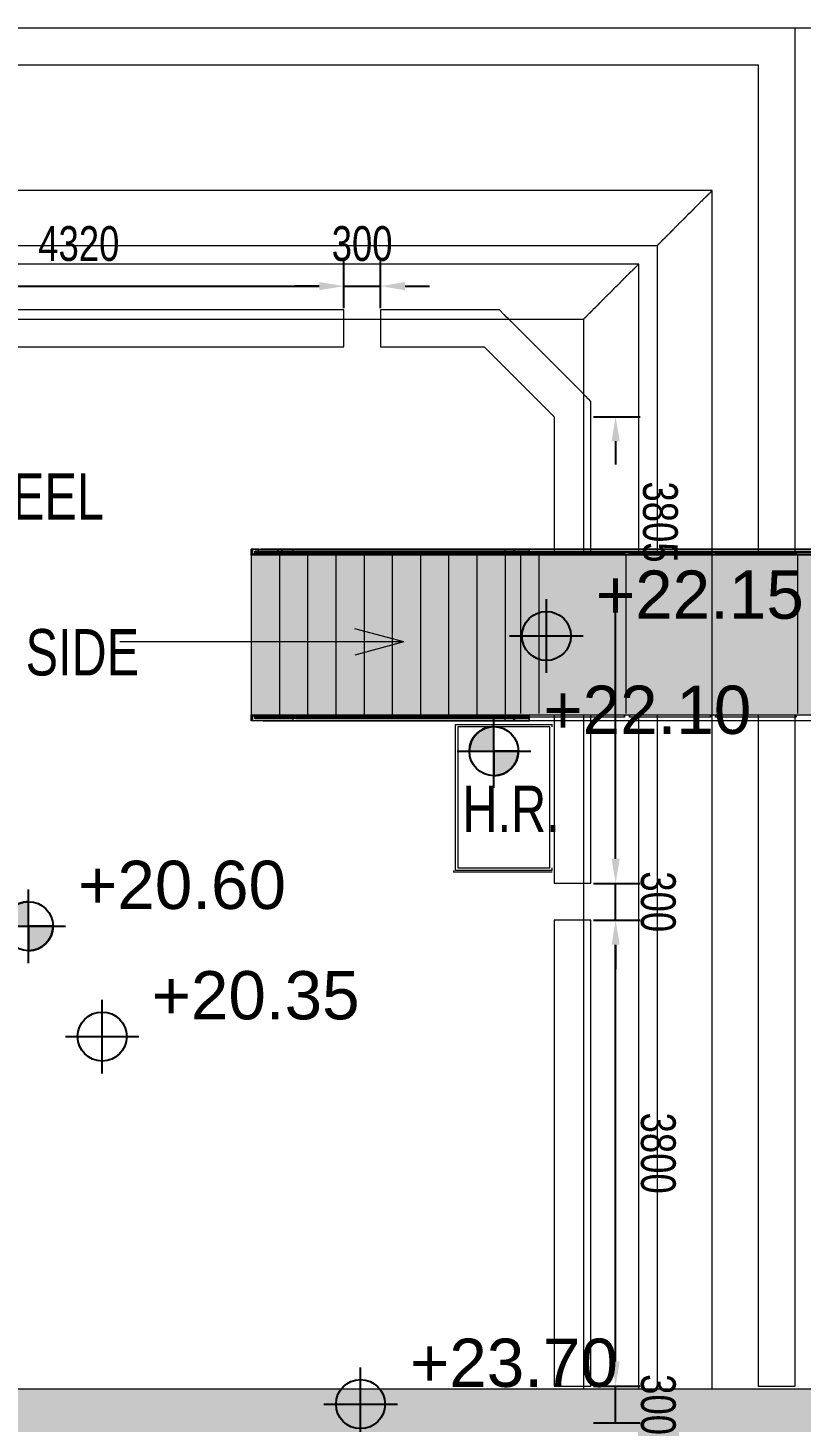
# Model space of a CAD drawing. Header units: millimetres. Extents: x 4021 to 183614, y -11746 to 71065.
# Drawn here: x 56684 to 62988, y 34139 to 45507 of the extents above; entities that cross this region are included whole.
import ezdxf

# ---------------------------------------------------------------- set-up
doc = ezdxf.new("R2010")
doc.units = ezdxf.units.MM
doc.linetypes.add('Hidden', pattern=[7.14375, 4.7625, -2.38125])
for name, color, linetype, lineweight in [('A-ANNO-DIMS', 211, 'Continuous', 5), ('A-ANNO-NOTE', 131, 'Continuous', 25), ('A-DETL-GENF', 92, 'Continuous', 20), ('A-DETL-THIN', 151, 'Continuous', 9), ('A-FLOR', 192, 'Continuous', 9), ('A-FLOR-HRAL', 11, 'Continuous', 9), ('A-GENM', 13, 'Continuous', 20), ('A-GLAZ-CWMG', 51, 'Continuous', 20), ('A-WALL', 113, 'Continuous', 20), ('G-ANNO-TEXT', 231, 'Continuous', 5)]:
    doc.layers.add(name, color=color, linetype=linetype, lineweight=lineweight)
doc.styles.add('Arial', font='arial.ttf', dxfattribs={"height": 393.413174})
doc.styles.add('Swis721 BT_3', font='swiss.ttf', dxfattribs={"width": 0.75, "height": 283.821263})
doc.styles.add('Swis721 BT_5', font='swiss.ttf', dxfattribs={"width": 0.75, "height": 378.428351})
doc.dimstyles.new('DLN_1_5mm', dxfattribs={"dimscale": 304.8, "dimtxt": 300, "dimasz": 0.656168, "dimexe": 0.656168, "dimexo": 0.0625, "dimgap": 0.656168, "dimtad": 1, "dimdec": 0, "dimzin": 0, "dimdsep": 46, "dimtxsty": 'Swis721 BT_3', "dimsah": 1, "dimcen": 0.09, "dimadec": 0, "dimazin": 0, "dimtfac": 1, "dimtdec": 4, "dimtix": 1, "dimtmove": 0, "dimatfit": 3, "dimfxl": 0.656168, "dimfxlon": 1, "dimtvp": 1, "dimtolj": 1, "dimtzin": 0, "dimarcsym": 2})
doc.dimstyles.new('DLN_1_5mm_6', dxfattribs={"dimscale": 304.8, "dimtxt": 300, "dimasz": 0.656168, "dimexe": 0.656168, "dimexo": 0.0625, "dimgap": 0.656168, "dimtad": 1, "dimdec": 0, "dimzin": 0, "dimdsep": 46, "dimtxsty": 'Swis721 BT_3', "dimsah": 1, "dimcen": 0.09, "dimadec": 0, "dimazin": 0, "dimtfac": 1, "dimtdec": 4, "dimtix": 1, "dimtmove": 2, "dimatfit": 3, "dimfxl": 0.656168, "dimfxlon": 1, "dimtvp": 1, "dimtolj": 1, "dimtzin": 0, "dimarcsym": 2})

# ---------------------------------------------------------------- blocks, each defined once
blk = doc.blocks.new('Rectangular Mullion - DLN_6 x 40mm _WD_-12578865-Copy of COLOUR_R_F')
at = {"layer": 'A-GLAZ-CWMG'}
for p, q in [((60729, 41227), (60729, 41207)), ((60729, 41207), (60729, 41227)), ((60729, 41227), (61549, 41227)), ((61549, 41227), (60729, 41227)), ((61549, 41227), (61549, 41207)), ((61549, 41207), (61549, 41227))]:
    blk.add_line(p, q, dxfattribs=at)
blk = doc.blocks.new('Generic Models 2 - Generic Models 2-8616376-Copy of COLOUR_R_F')
at = {"layer": 'A-GENM', "color": 8, "linetype": 'Hidden'}
for p, q in [((61664, 43582), (52689, 43582)), ((61664, 41257), (61664, 43582)), ((52689, 43132), (61214, 43132)), ((61214, 43132), (61214, 41257)), ((61214, 41257), (61214, 41240)), ((61214, 41240), (61214, 41230)), ((61214, 41230), (61214, 41227)), ((61214, 41227), (61214, 41217)), ((61214, 41217), (61214, 41207)), ((61664, 41240), (61664, 41257)), ((61664, 41230), (61664, 41240)), ((61664, 41227), (61664, 41230)), ((61664, 41217), (61664, 41227)), ((61664, 41207), (61664, 41217)), ((61214, 39907), (61214, 39887)), ((61664, 39887), (61664, 39907)), ((61214, 39887), (61214, 39857)), ((61214, 39857), (61214, 34407)), ((61664, 39857), (61664, 39887)), ((61664, 34407), (61664, 39857))]:
    blk.add_line(p, q, dxfattribs=at)
for points in [[(61664, 43582), (61664, 43582), (61661, 43580), (61651, 43569), (61638, 43556), (61629, 43547), (61620, 43538), (61613, 43531), (61606, 43524), (61598, 43517), (61590, 43509), (61582, 43500), (61573, 43492), (61564, 43483), (61555, 43473), (61545, 43464), (61536, 43454), (61525, 43444), (61515, 43433), (61505, 43423), (61494, 43412), (61483, 43401), (61472, 43391), (61461, 43380), (61450, 43368), (61439, 43357), (61428, 43346), (61417, 43335), (61406, 43324), (61395, 43314), (61385, 43303), (61374, 43292), (61363, 43282), (61353, 43271), (61343, 43261), (61333, 43251), (61324, 43242), (61314, 43232), (61305, 43223), (61296, 43215), (61288, 43206), (61280, 43198), (61273, 43191), (61265, 43183), (61258, 43177), (61250, 43168), (61241, 43159), (61228, 43146), (61217, 43135), (61214, 43133), (61214, 43132)], [(61214, 43132), (61214, 43133), (61217, 43135), (61228, 43146), (61241, 43159), (61250, 43168), (61258, 43177), (61265, 43183), (61273, 43191), (61280, 43198), (61288, 43206), (61296, 43215), (61305, 43223), (61314, 43232), (61324, 43242), (61333, 43251), (61343, 43261), (61353, 43271), (61363, 43282), (61374, 43292), (61385, 43303), (61395, 43314), (61406, 43324), (61417, 43335), (61428, 43346), (61439, 43357), (61450, 43368), (61461, 43380), (61472, 43391), (61483, 43401), (61494, 43412), (61505, 43423), (61515, 43433), (61525, 43444), (61536, 43454), (61545, 43464), (61555, 43473), (61564, 43483), (61573, 43492), (61582, 43500), (61590, 43509), (61598, 43517), (61606, 43524), (61613, 43531), (61620, 43538), (61629, 43547), (61638, 43556), (61651, 43569), (61661, 43580), (61664, 43582), (61664, 43582)]]:
    blk.add_open_spline(points, degree=3, knots=[0, 0, 0, 0, 0.0625, 0.125, 0.15625, 0.1875, 0.203125, 0.21875, 0.234375, 0.25, 0.265625, 0.28125, 0.296875, 0.3125, 0.328125, 0.34375, 0.359375, 0.375, 0.390625, 0.40625, 0.421875, 0.4375, 0.453125, 0.46875, 0.484375, 0.5, 0.515625, 0.53125, 0.546875, 0.5625, 0.578125, 0.59375, 0.609375, 0.625, 0.640625, 0.65625, 0.671875, 0.6875, 0.703125, 0.71875, 0.734375, 0.75, 0.765625, 0.78125, 0.796875, 0.8125, 0.84375, 0.875, 0.9375, 1, 1, 1, 1], dxfattribs=at)
blk = doc.blocks.new('Generic Models 3 - Generic Models 2-8616397-Copy of COLOUR_R_F')
at = {"layer": 'A-GENM', "color": 8, "linetype": 'Hidden'}
for p, q in [((62264, 44182), (52689, 44182)), ((62264, 41257), (62264, 44182)), ((52689, 43732), (61814, 43732)), ((61814, 43732), (61814, 41257)), ((61814, 41257), (61814, 41240)), ((61814, 41240), (61814, 41230)), ((61814, 41230), (61814, 41227)), ((61814, 41227), (61814, 41217)), ((61814, 41217), (61814, 41207)), ((62264, 41240), (62264, 41257)), ((62264, 41230), (62264, 41240)), ((62264, 41217), (62264, 41230)), ((62264, 41207), (62264, 41217)), ((61814, 39907), (61814, 39887)), ((62264, 39857), (62264, 39907)), ((61814, 39887), (61814, 39857)), ((61814, 39857), (61814, 34407)), ((62264, 34407), (62264, 39857))]:
    blk.add_line(p, q, dxfattribs=at)
for points in [[(62264, 44182), (62264, 44182), (62261, 44180), (62251, 44169), (62238, 44156), (62229, 44147), (62220, 44138), (62213, 44131), (62206, 44124), (62198, 44117), (62190, 44109), (62182, 44100), (62173, 44092), (62164, 44083), (62155, 44073), (62145, 44064), (62136, 44054), (62125, 44044), (62115, 44033), (62105, 44023), (62094, 44012), (62083, 44001), (62072, 43991), (62061, 43980), (62050, 43968), (62039, 43957), (62028, 43946), (62017, 43935), (62006, 43924), (61995, 43914), (61985, 43903), (61974, 43892), (61963, 43882), (61953, 43871), (61943, 43861), (61933, 43851), (61924, 43842), (61914, 43832), (61905, 43823), (61896, 43815), (61888, 43806), (61880, 43798), (61873, 43791), (61865, 43783), (61858, 43777), (61850, 43768), (61841, 43759), (61828, 43746), (61817, 43735), (61814, 43733), (61814, 43732)], [(61814, 43732), (61814, 43733), (61817, 43735), (61828, 43746), (61841, 43759), (61850, 43768), (61858, 43777), (61865, 43783), (61873, 43791), (61880, 43798), (61888, 43806), (61896, 43815), (61905, 43823), (61914, 43832), (61924, 43842), (61933, 43851), (61943, 43861), (61953, 43871), (61963, 43882), (61974, 43892), (61985, 43903), (61995, 43914), (62006, 43924), (62017, 43935), (62028, 43946), (62039, 43957), (62050, 43968), (62061, 43980), (62072, 43991), (62083, 44001), (62094, 44012), (62105, 44023), (62115, 44033), (62125, 44044), (62136, 44054), (62145, 44064), (62155, 44073), (62164, 44083), (62173, 44092), (62182, 44100), (62190, 44109), (62198, 44117), (62206, 44124), (62213, 44131), (62220, 44138), (62229, 44147), (62238, 44156), (62251, 44169), (62261, 44180), (62264, 44182), (62264, 44182)]]:
    blk.add_open_spline(points, degree=3, knots=[0, 0, 0, 0, 0.0625, 0.125, 0.15625, 0.1875, 0.203125, 0.21875, 0.234375, 0.25, 0.265625, 0.28125, 0.296875, 0.3125, 0.328125, 0.34375, 0.359375, 0.375, 0.390625, 0.40625, 0.421875, 0.4375, 0.453125, 0.46875, 0.484375, 0.5, 0.515625, 0.53125, 0.546875, 0.5625, 0.578125, 0.59375, 0.609375, 0.625, 0.640625, 0.65625, 0.671875, 0.6875, 0.703125, 0.71875, 0.734375, 0.75, 0.765625, 0.78125, 0.796875, 0.8125, 0.84375, 0.875, 0.9375, 1, 1, 1, 1], dxfattribs=at)
blk = doc.blocks.new('Rectangular Mullion - DLN_6 x 40mm _WD_-12579269-Copy of COLOUR_R_F')
at = {"layer": 'A-GLAZ-CWMG'}
for p, q in [((61589, 41227), (61589, 41207)), ((61589, 41207), (61589, 41227)), ((61589, 41227), (62249, 41227)), ((62249, 41227), (61589, 41227)), ((62249, 41227), (62249, 41207)), ((62249, 41207), (62249, 41227))]:
    blk.add_line(p, q, dxfattribs=at)
blk = doc.blocks.new('Rectangular Mullion - DLN_6 x 40mm _WD_-V6-Copy of COLOUR_R_F')
at = {"layer": 'A-GLAZ-CWMG'}
for p, q in [((60729, 39907), (60729, 39887)), ((60729, 39887), (60729, 39907)), ((61549, 39907), (61549, 39887)), ((61549, 39887), (61549, 39907)), ((61549, 39887), (60729, 39887)), ((61549, 39887), (60729, 39887))]:
    blk.add_line(p, q, dxfattribs=at)
blk = doc.blocks.new('Rectangular Mullion - DLN_6 x 40mm _WD_-V7-Copy of COLOUR_R_F')
at = {"layer": 'A-GLAZ-CWMG'}
for p, q in [((61589, 39907), (61589, 39887)), ((61589, 39887), (61589, 39907)), ((62249, 39907), (62249, 39887)), ((62249, 39887), (62249, 39907)), ((62249, 39887), (61589, 39887)), ((62249, 39887), (61589, 39887))]:
    blk.add_line(p, q, dxfattribs=at)
blk = doc.blocks.new('Floors 1 - Floors 1-12654127-Copy of COLOUR_R_F')
at = {"layer": 'A-FLOR'}
for p, q in [((60647, 41257), (60647, 41227)), ((60647, 41227), (60647, 41257)), ((63339, 41257), (60647, 41257)), ((60647, 41257), (63339, 41257)), ((60647, 41227), (60647, 41240)), ((60647, 41240), (60647, 41230)), ((60647, 41240), (63289, 41240)), ((60647, 41240), (63339, 41240)), ((60647, 41230), (60647, 41227)), ((60647, 41230), (60647, 41227)), ((60647, 41227), (60647, 41230)), ((63289, 41230), (60647, 41230)), ((60647, 41230), (63339, 41230)), ((60647, 41227), (60647, 41217)), ((60647, 41217), (60647, 41227)), ((60647, 41227), (60647, 41217)), ((60647, 41207), (60647, 41227)), ((60647, 41227), (60647, 41217)), ((60647, 41217), (60647, 41227)), ((60647, 41217), (60647, 41207)), ((60647, 41217), (60647, 41207)), ((60647, 41207), (60647, 41217)), ((60647, 41217), (60689, 41217)), ((60647, 41217), (60689, 41217)), ((60689, 41217), (60729, 41217)), ((60689, 41217), (60729, 41217)), ((60729, 41217), (61549, 41217)), ((60729, 41217), (61549, 41217)), ((61549, 41217), (61589, 41217)), ((61549, 41217), (61589, 41217)), ((61589, 41217), (62249, 41217)), ((61589, 41217), (62249, 41217)), ((62249, 41217), (62289, 41217)), ((62249, 41217), (62289, 41217)), ((62289, 41217), (62949, 41217)), ((62289, 41217), (62949, 41217)), ((62949, 41217), (62989, 41217)), ((62949, 41217), (62989, 41217)), ((62989, 41217), (63199, 41217)), ((62989, 41217), (63199, 41217)), ((63199, 41217), (63339, 41217)), ((63199, 41217), (63339, 41217)), ((63339, 41257), (63339, 41207)), ((63339, 41217), (63339, 41257)), ((63339, 41240), (63339, 41217)), ((63339, 41217), (63339, 41230)), ((63339, 41207), (63339, 41217))]:
    blk.add_line(p, q, dxfattribs=at)
blk = doc.blocks.new('Floors 10 - Floors 10-12655130-Copy of COLOUR_R_F')
at = {"layer": 'A-FLOR'}
for p, q in [((58514, 41254), (58514, 41217)), ((58514, 41217), (58514, 41254)), ((58514, 41217), (58614, 41217)), ((58534, 41217), (58514, 41217)), ((58534, 41217), (58534, 41240)), ((58534, 41240), (58534, 41217)), ((58534, 41240), (58754, 41240)), ((58659, 41240), (58534, 41240)), ((58614, 41217), (58534, 41217)), ((58544, 41230), (58649, 41230)), ((58544, 41230), (58544, 41217)), ((58544, 41217), (58544, 41230)), ((58754, 41230), (58544, 41230)), ((58544, 41217), (58544, 41207)), ((58544, 41207), (58544, 41217)), ((58584, 41257), (58754, 41257)), ((58754, 41257), (58603, 41257)), ((58616, 41217), (58754, 41217)), ((58754, 41217), (58616, 41217)), ((58649, 41227), (58649, 41230)), ((58649, 41230), (58649, 41227)), ((58649, 41230), (58754, 41230)), ((58649, 41217), (58649, 41227)), ((58649, 41227), (58649, 41217)), ((58649, 41207), (58649, 41217)), ((58649, 41217), (58649, 41207)), ((58659, 41240), (58659, 41230)), ((58659, 41230), (58659, 41240)), ((58754, 41240), (58659, 41240)), ((58659, 41230), (58659, 41227)), ((58659, 41227), (58659, 41230)), ((58659, 41227), (58659, 41217)), ((58659, 41217), (58659, 41227)), ((58659, 41217), (58659, 41207)), ((58659, 41207), (58659, 41217)), ((58754, 41257), (60574, 41257)), ((60574, 41257), (58754, 41257)), ((58754, 41240), (60574, 41240)), ((58844, 41240), (58754, 41240)), ((58754, 41230), (58844, 41230)), ((60574, 41230), (58754, 41230)), ((58754, 41217), (60574, 41217)), ((60574, 41217), (58754, 41217)), ((58868, 41240), (58844, 41240)), ((58850, 41230), (60574, 41230)), ((60574, 41240), (58868, 41240)), ((60574, 41257), (60647, 41257)), ((60647, 41257), (60574, 41257)), ((60574, 41240), (60647, 41240)), ((60647, 41240), (60574, 41240)), ((60574, 41230), (60647, 41230)), ((60647, 41230), (60574, 41230)), ((60574, 41217), (60647, 41217)), ((60647, 41217), (60574, 41217)), ((60647, 41257), (60772, 41257)), ((60647, 41240), (60647, 41257)), ((60650, 41257), (60647, 41257)), ((60647, 41240), (60656, 41240)), ((60647, 41230), (60647, 41240)), ((60693, 41240), (60647, 41240)), ((60647, 41230), (60690, 41230)), ((60647, 41227), (60647, 41230)), ((60659, 41230), (60647, 41230)), ((60647, 41217), (60647, 41227)), ((60647, 41217), (60650, 41217)), ((60647, 41207), (60647, 41217)), ((60656, 41217), (60647, 41217)), ((60650, 41257), (60650, 41240)), ((60772, 41257), (60650, 41257)), ((60650, 41240), (60650, 41230)), ((60650, 41230), (60650, 41227)), ((60650, 41227), (60650, 41217)), ((60650, 41217), (60689, 41217)), ((60656, 41240), (60772, 41240)), ((60656, 41230), (60656, 41240)), ((60656, 41227), (60656, 41230)), ((60656, 41217), (60656, 41227)), ((60689, 41217), (60656, 41217)), ((60659, 41230), (60659, 41227)), ((60772, 41230), (60659, 41230)), ((60659, 41227), (60659, 41217)), ((60659, 41217), (60659, 41207)), ((60689, 41217), (60729, 41217)), ((60729, 41217), (60689, 41217)), ((60690, 41230), (60772, 41230)), ((60690, 41217), (60690, 41230)), ((60690, 41207), (60690, 41217)), ((60693, 41240), (60693, 41230)), ((60772, 41240), (60693, 41240)), ((60693, 41230), (60693, 41217)), ((60693, 41217), (60693, 41207)), ((60729, 41217), (60772, 41217)), ((60772, 41217), (60729, 41217)), ((60772, 41257), (60772, 41240)), ((60772, 41240), (60772, 41257)), ((60772, 41240), (60772, 41230)), ((60772, 41230), (60772, 41240)), ((60772, 41240), (60772, 41230)), ((60772, 41230), (60772, 41240)), ((60772, 41230), (60772, 41227)), ((60772, 41227), (60772, 41230)), ((60772, 41230), (60772, 41227)), ((60772, 41227), (60772, 41230)), ((60772, 41230), (60772, 41227)), ((60772, 41227), (60772, 41230)), ((60772, 41227), (60772, 41217)), ((60772, 41217), (60772, 41227)), ((60772, 41227), (60772, 41217)), ((60772, 41217), (60772, 41227)), ((60772, 41227), (60772, 41217)), ((60772, 41217), (60772, 41227)), ((60772, 41217), (60772, 41207)), ((60772, 41207), (60772, 41217)), ((60772, 41217), (60772, 41207)), ((60772, 41207), (60772, 41217))]:
    blk.add_line(p, q, dxfattribs=at)
blk = doc.blocks.new('Floors 11 - Floors 10-12655213-Copy of COLOUR_R_F')
at = {"layer": 'A-FLOR'}
for p, q in [((58514, 41197), (58534, 41197)), ((58514, 41197), (58514, 41157)), ((58514, 41157), (58514, 41197)), ((58614, 41197), (58514, 41197)), ((58534, 41175), (58534, 41197)), ((58534, 41197), (58534, 41175)), ((58534, 41197), (58614, 41197)), ((58534, 41175), (58659, 41175)), ((60574, 41175), (58534, 41175)), ((58544, 41207), (58544, 41197)), ((58544, 41197), (58544, 41207)), ((58544, 41197), (58544, 41185)), ((58544, 41185), (58544, 41197)), ((58544, 41185), (60574, 41185)), ((58649, 41185), (58544, 41185)), ((60574, 41157), (58584, 41157)), ((58603, 41157), (60574, 41157)), ((58614, 41197), (60574, 41197)), ((60574, 41197), (58614, 41197)), ((58649, 41197), (58649, 41207)), ((58649, 41207), (58649, 41197)), ((58649, 41187), (58649, 41197)), ((58649, 41197), (58649, 41187)), ((58649, 41185), (58649, 41187)), ((58649, 41187), (58649, 41185)), ((58844, 41185), (58649, 41185)), ((58659, 41207), (58659, 41197)), ((58659, 41197), (58659, 41207)), ((58659, 41197), (58659, 41187)), ((58659, 41187), (58659, 41197)), ((58659, 41187), (58659, 41185)), ((58659, 41185), (58659, 41187)), ((58659, 41185), (58659, 41175)), ((58659, 41175), (58659, 41185)), ((58659, 41175), (58845, 41175)), ((60574, 41185), (58850, 41185)), ((58868, 41175), (60574, 41175)), ((60574, 41197), (60656, 41197)), ((60650, 41197), (60574, 41197)), ((60574, 41185), (60659, 41185)), ((60690, 41185), (60574, 41185)), ((60574, 41175), (60693, 41175)), ((60656, 41175), (60574, 41175)), ((60574, 41157), (60650, 41157)), ((60647, 41157), (60574, 41157)), ((60647, 41187), (60647, 41207)), ((60647, 41157), (60647, 41187)), ((60772, 41157), (60647, 41157)), ((60650, 41197), (60650, 41187)), ((60689, 41197), (60650, 41197)), ((60650, 41187), (60650, 41157)), ((60650, 41157), (60772, 41157)), ((60656, 41197), (60689, 41197)), ((60656, 41187), (60656, 41197)), ((60656, 41175), (60656, 41187)), ((60772, 41175), (60656, 41175)), ((60659, 41207), (60659, 41197)), ((60659, 41197), (60659, 41187)), ((60659, 41187), (60659, 41185)), ((60659, 41185), (60772, 41185)), ((60689, 41197), (60729, 41197)), ((60729, 41197), (60689, 41197)), ((60690, 41197), (60690, 41207)), ((60690, 41185), (60690, 41197)), ((60772, 41185), (60690, 41185)), ((60693, 41207), (60693, 41197)), ((60693, 41197), (60693, 41185)), ((60693, 41185), (60693, 41175)), ((60693, 41175), (60772, 41175)), ((60729, 41197), (60772, 41197)), ((60772, 41197), (60729, 41197)), ((60772, 41207), (60772, 41187)), ((60772, 41197), (60772, 41207)), ((60772, 41207), (60772, 41197)), ((60772, 41197), (60772, 41207)), ((60772, 41187), (60772, 41197)), ((60772, 41197), (60772, 41187)), ((60772, 41187), (60772, 41197)), ((60772, 41197), (60772, 41187)), ((60772, 41187), (60772, 41197)), ((60772, 41187), (60772, 41157)), ((60772, 41157), (60772, 41187)), ((60772, 41187), (60772, 41175)), ((60772, 41185), (60772, 41187)), ((60772, 41187), (60772, 41185)), ((60772, 41185), (60772, 41187)), ((60772, 41175), (60772, 41185))]:
    blk.add_line(p, q, dxfattribs=at)
blk = doc.blocks.new('Floors 21 - Floors 12-12656109-Copy of COLOUR_R_F')
at = {"layer": 'A-FLOR'}
for p, q in [((58564, 41257), (58504, 41257)), ((58504, 41257), (58754, 41257)), ((58504, 41207), (58504, 41257)), ((58504, 41207), (58504, 41257)), ((58564, 41207), (58564, 41257)), ((58564, 41207), (58564, 41257)), ((58724, 41257), (58584, 41257)), ((58754, 41257), (58724, 41257)), ((58724, 41227), (58724, 41257)), ((58724, 41227), (58724, 41257)), ((58724, 41207), (58724, 41227)), ((58724, 41207), (58724, 41227)), ((58754, 41257), (58754, 41227)), ((58754, 41227), (58754, 41257)), ((58754, 41227), (58754, 41207)), ((58754, 41207), (58754, 41227))]:
    blk.add_line(p, q, dxfattribs=at)
blk = doc.blocks.new('Railing - Railing-13331780-Copy of COLOUR_R_F')
at = {"layer": 'A-FLOR-HRAL'}
for p, q in [((58614, 39887), (58614, 39907)), ((58614, 39887), (58614, 39907)), ((58614, 39887), (58614, 39907)), ((60689, 39907), (60689, 39887)), ((60689, 39907), (60689, 39887)), ((60689, 39907), (60689, 39887)), ((58614, 39887), (60689, 39887)), ((58614, 39887), (60689, 39887)), ((58614, 39887), (60689, 39887))]:
    blk.add_line(p, q, dxfattribs=at)
blk = doc.blocks.new('Railing - Railing-13331994-Copy of COLOUR_R_F')
at = {"layer": 'A-FLOR-HRAL'}
for p, q in [((58614, 41227), (60689, 41227)), ((58614, 41207), (58614, 41227)), ((58614, 41227), (60689, 41227)), ((58614, 41207), (58614, 41227)), ((58614, 41227), (60689, 41227)), ((58614, 41207), (58614, 41227)), ((60689, 41227), (60689, 41207)), ((60689, 41227), (60689, 41207)), ((60689, 41227), (60689, 41207))]:
    blk.add_line(p, q, dxfattribs=at)
blk = doc.blocks.new('DLN_Slab Level Mark - FFL-2mm_Type 2-2670450-Copy of COLOUR_R_F')
at = {"layer": 'A-ANNO-NOTE', "lineweight": 5}
h = blk.add_hatch(color=256, dxfattribs=at)
edge = h.paths.add_edge_path(flags=0)
edge.add_arc((0, 0), 1, 0, 90, ccw=False)
edge.add_line((1, 0), (0, 0))
edge.add_line((0, 0), (0, 1))
h = blk.add_hatch(color=256, dxfattribs=at)
edge = h.paths.add_edge_path(flags=0)
edge.add_arc((0, 0), 1, 180, 270, ccw=False)
edge.add_line((-1, 0), (0, 0))
edge.add_line((0, 0), (0, -1))
at = {"layer": 'A-ANNO-NOTE'}
for p, q in [((0, 1.5), (0, -1.5)), ((0, 1), (0, 0)), ((0, 0), (-1, 0)), ((0, -1), (0, 0)), ((0, 0), (1, 0)), ((-1.5, 0), (1.5, 0))]:
    blk.add_line(p, q, dxfattribs=at)
blk.add_circle((0, 0), 1, dxfattribs=at)
for start, end in [(360, 90), (180, 270)]:
    blk.add_arc((0, 0), 1, start, end, dxfattribs=at)
blk = doc.blocks.new('DLN_Slab Level Mark - SSL-2mm_Type 2-2670448-Copy of COLOUR_R_F')
at = {"layer": 'A-ANNO-NOTE'}
for p, q in [((0, 1.5), (0, -1.5)), ((-1.5, 0), (1.5, 0))]:
    blk.add_line(p, q, dxfattribs=at)
blk.add_circle((0, 0), 1, dxfattribs=at)
blk = doc.blocks.new('DIMBLOCK82-Copy of COLOUR_R_F')
at = {"layer": 'A-ANNO-DIMS', "color": 0, "lineweight": -2, "transparency": 16777216}
for p, q in [((61476, 34632), (61476, 34832)), ((61295, 34432), (61676, 34432)), ((61476, 34132), (61476, 34432)), ((61295, 34132), (61676, 34132)), ((61476, 33932), (61476, 33732))]:
    blk.add_line(p, q, dxfattribs=at)
at = {"layer": 'A-ANNO-DIMS', "color": 0, "transparency": 16777216}
for points in [[(61443, 34632), (61509, 34632), (61476, 34432)], [(61443, 33932), (61509, 33932), (61476, 34132)]]:
    blk.add_solid(points, dxfattribs=at)
at = {"layer": 'Defpoints', "color": 0, "transparency": 16777216}
for p in [(61276, 34432), (61476, 34432), (61276, 34132)]:
    blk.add_point(p, dxfattribs=at)
at = {"layer": 'A-ANNO-DIMS', "color": 0, "transparency": 16777216, "insert": (61822, 34282), "char_height": 283.8, "width": 565.71, "attachment_point": 5, "rotation": 270, "style": 'Swis721 BT_3'}
blk.add_mtext('\\A1;300', dxfattribs=at)
blk = doc.blocks.new('DIMBLOCK83-Copy of COLOUR_R_F')
at = {"layer": 'A-ANNO-DIMS', "color": 0, "lineweight": -2, "transparency": 16777216}
for p, q in [((61295, 38232), (61676, 38232)), ((61476, 34632), (61476, 38032)), ((61295, 34432), (61676, 34432))]:
    blk.add_line(p, q, dxfattribs=at)
at = {"layer": 'A-ANNO-DIMS', "color": 0, "transparency": 16777216}
for points in [[(61443, 38032), (61509, 38032), (61476, 38232)], [(61443, 34632), (61509, 34632), (61476, 34432)]]:
    blk.add_solid(points, dxfattribs=at)
at = {"layer": 'Defpoints', "color": 0, "transparency": 16777216}
for p in [(61276, 38232), (61476, 38232), (61276, 34432)]:
    blk.add_point(p, dxfattribs=at)
at = {"layer": 'A-ANNO-DIMS', "color": 0, "transparency": 16777216, "insert": (61822, 36332), "char_height": 283.8, "width": 754.29, "attachment_point": 5, "rotation": 270, "style": 'Swis721 BT_3'}
blk.add_mtext('\\A1;3800', dxfattribs=at)
blk = doc.blocks.new('DIMBLOCK84-Copy of COLOUR_R_F')
at = {"layer": 'A-ANNO-DIMS', "color": 0, "lineweight": -2, "transparency": 16777216}
for p, q in [((61476, 38732), (61476, 38932)), ((61295, 38532), (61676, 38532)), ((61476, 38232), (61476, 38532)), ((61295, 38232), (61676, 38232)), ((61476, 38032), (61476, 37832))]:
    blk.add_line(p, q, dxfattribs=at)
at = {"layer": 'A-ANNO-DIMS', "color": 0, "transparency": 16777216}
for points in [[(61443, 38732), (61509, 38732), (61476, 38532)], [(61443, 38032), (61509, 38032), (61476, 38232)]]:
    blk.add_solid(points, dxfattribs=at)
at = {"layer": 'Defpoints', "color": 0, "transparency": 16777216}
for p in [(61276, 38532), (61476, 38532), (61276, 38232)]:
    blk.add_point(p, dxfattribs=at)
at = {"layer": 'A-ANNO-DIMS', "color": 0, "transparency": 16777216, "insert": (61822, 38382), "char_height": 283.8, "width": 565.71, "attachment_point": 5, "rotation": 270, "style": 'Swis721 BT_3'}
blk.add_mtext('\\A1;300', dxfattribs=at)
blk = doc.blocks.new('DIMBLOCK85-Copy of COLOUR_R_F')
at = {"layer": 'A-ANNO-DIMS', "color": 0, "lineweight": -2, "transparency": 16777216}
for p, q in [((61295, 42337), (61676, 42337)), ((61476, 42137), (61476, 41948)), ((61476, 38732), (61476, 40916)), ((61295, 38532), (61676, 38532))]:
    blk.add_line(p, q, dxfattribs=at)
at = {"layer": 'A-ANNO-DIMS', "color": 0, "transparency": 16777216}
for points in [[(61443, 42137), (61509, 42137), (61476, 42337)], [(61443, 38732), (61509, 38732), (61476, 38532)]]:
    blk.add_solid(points, dxfattribs=at)
at = {"layer": 'Defpoints', "color": 0, "transparency": 16777216}
for p in [(61276, 42337), (61476, 42337), (61276, 38532)]:
    blk.add_point(p, dxfattribs=at)
at = {"layer": 'A-ANNO-DIMS', "color": 0, "transparency": 16777216, "insert": (61983, 41809), "char_height": 283.8, "width": 754.29, "attachment_point": 1, "rotation": 270, "line_spacing_factor": 1.00667, "style": 'Swis721 BT_3'}
blk.add_mtext('\\A1;3805', dxfattribs=at)
blk = doc.blocks.new('DIMBLOCK89-Copy of COLOUR_R_F')
at = {"layer": 'A-ANNO-DIMS', "color": 0, "lineweight": -2, "transparency": 16777216}
for p, q in [((54939, 43221), (54939, 43602)), ((59259, 43221), (59259, 43602)), ((55139, 43402), (59059, 43402))]:
    blk.add_line(p, q, dxfattribs=at)
at = {"layer": 'A-ANNO-DIMS', "color": 0, "transparency": 16777216}
for points in [[(55139, 43435), (55139, 43368), (54939, 43402)], [(59059, 43435), (59059, 43368), (59259, 43402)]]:
    blk.add_solid(points, dxfattribs=at)
at = {"layer": 'Defpoints', "color": 0, "transparency": 16777216}
for p in [(59259, 43402), (54939, 43202), (59259, 43202)]:
    blk.add_point(p, dxfattribs=at)
at = {"layer": 'A-ANNO-DIMS', "color": 0, "transparency": 16777216, "insert": (57099, 43747), "char_height": 283.8, "width": 754.29, "attachment_point": 5, "style": 'Swis721 BT_3'}
blk.add_mtext('\\A1;4320', dxfattribs=at)
blk = doc.blocks.new('DIMBLOCK90-Copy of COLOUR_R_F')
at = {"layer": 'A-ANNO-DIMS', "color": 0, "lineweight": -2, "transparency": 16777216}
for p, q in [((59259, 43221), (59259, 43602)), ((59559, 43221), (59559, 43602)), ((59059, 43402), (58859, 43402)), ((59259, 43402), (59559, 43402)), ((59759, 43402), (59959, 43402))]:
    blk.add_line(p, q, dxfattribs=at)
at = {"layer": 'A-ANNO-DIMS', "color": 0, "transparency": 16777216}
for points in [[(59059, 43435), (59059, 43368), (59259, 43402)], [(59759, 43435), (59759, 43368), (59559, 43402)]]:
    blk.add_solid(points, dxfattribs=at)
at = {"layer": 'Defpoints', "color": 0, "transparency": 16777216}
for p in [(59559, 43402), (59259, 43202), (59559, 43202)]:
    blk.add_point(p, dxfattribs=at)
at = {"layer": 'A-ANNO-DIMS', "color": 0, "transparency": 16777216, "insert": (59409, 43747), "char_height": 283.8, "width": 565.71, "attachment_point": 5, "style": 'Swis721 BT_3'}
blk.add_mtext('\\A1;300', dxfattribs=at)

msp = doc.modelspace()

# ---------------------------------------------------------------- hatches: boundary and pattern name
at = {"layer": 'A-DETL-GENF'}
msp.add_hatch(color=7, dxfattribs=at).paths.add_polyline_path([(59864.5, 39907.5), (63339.3, 39907.5), (63339.3, 41207.5), (58504.5, 41207.5), (58504.5, 39907.5), (59667.5, 39907.5)], flags=0)
h = msp.add_hatch(color=7, dxfattribs=at)
h.paths.add_polyline_path([(63902, 33907.5), (64189.3, 33907.5), (64189.3, 34182.5), (63889.3, 34182.5), (63889.3, 34407.5), (37739.3, 34407.5), (37739.3, 33907.5), (40114.3, 33907.5), (40114.3, 34107.5), (40564.3, 34107.5), (40564.3, 33907.5), (52039.3, 33907.5), (52039.3, 34107.5), (52489.3, 34107.5), (52489.3, 33907.5), (63439.3, 33907.5), (63439.3, 34107.5), (63889.3, 34107.5), (63889.3, 33907.5)], flags=0)
h.paths.add_polyline_path([(49539.3, 34107.5), (49539.3, 34107.5), (48839.3, 34107.5)], flags=0)

# ---------------------------------------------------------------- linework, layer by layer
at = {"layer": 'A-DETL-THIN'}
for p, q in [((63339.3, 41207.5), (58504.5, 41207.5)), ((58504.5, 41207.5), (58504.5, 39907.5)), ((58504.5, 41207.5), (58504.5, 39907.5)), ((58734.5, 41207.5), (58734.5, 39907.5)), ((58964.5, 41207.5), (58964.5, 39907.5)), ((59194.5, 41207.5), (59194.5, 39907.5)), ((59424.5, 41207.5), (59424.5, 39907.5)), ((59654.5, 41207.5), (59654.5, 39907.5)), ((59884.5, 41207.5), (59884.5, 39907.5)), ((60114.5, 41207.5), (60114.5, 39907.5)), ((60344.5, 41207.5), (60344.5, 39907.5)), ((60574.5, 41207.5), (60574.5, 39907.5)), ((60701.1, 41217.5), (60701.1, 39917.5)), ((60849.3, 41217.5), (60849.3, 39917.5)), ((61559.3, 41217.5), (61559.3, 39917.5)), ((62259.3, 41217.5), (62259.3, 39907.5)), ((62959.3, 41217.5), (62959.3, 39917.5)), ((58504.5, 39907.5), (63339.3, 39907.5)), ((63889.3, 34407.5), (37739.3, 34407.5))]:
    msp.add_line(p, q, dxfattribs=at)
at = {"layer": 'A-FLOR'}
for p, q in [((37839.7, 45507.5), (63139.3, 45507.5)), ((62939.3, 41207.5), (62939.3, 45507.5)), ((53139.3, 45207.5), (62639.3, 45207.5)), ((62639.3, 45207.5), (62639.3, 41207.5)), ((59259.3, 43207.5), (54939.3, 43207.5)), ((59259.3, 43137.1), (59259.3, 43207.5)), ((60528.3, 43207.5), (59559.3, 43207.5)), ((59559.3, 43207.5), (59559.3, 43137.1)), ((60564.6, 43171.3), (60528.3, 43207.5)), ((59259.3, 42907.5), (59259.3, 43135.9)), ((59559.3, 43136), (59559.3, 42907.5)), ((60585.8, 43150), (60566.6, 43169.2)), ((60598.9, 43136.9), (60587, 43148.8)), ((61218.6, 42517.2), (60599.3, 43136.5)), ((54939.3, 42907.5), (59259.3, 42907.5)), ((59559.3, 42907.5), (60404.1, 42907.5)), ((60404.1, 42907.5), (60974.3, 42337.3)), ((61231.4, 42504.4), (61219.3, 42516.5)), ((61252.2, 42483.6), (61232.6, 42503.2)), ((61274.3, 42461.5), (61253.9, 42481.9)), ((61274.3, 41207.5), (61274.3, 42461.5)), ((60974.3, 42337.3), (60974.3, 41207.5)), ((58504.5, 41207.5), (58504.5, 41257.5)), ((58504.5, 41257.5), (58844.5, 41257.5)), ((58844.5, 41257.5), (58844.5, 41207.5)), ((58844.5, 41240), (58868.2, 41240)), ((58849.9, 41230), (58844.5, 41230)), ((58849.9, 41207.5), (58849.9, 41230)), ((58868.2, 41240), (58868.2, 41229.5)), ((58868.2, 41227.5), (58868.2, 41207.5)), ((60574.5, 41207.5), (60574.5, 41257.5)), ((60574.5, 41257.5), (63339.3, 41257.5)), ((58504.5, 39857.5), (58504.5, 39907.5)), ((58844.5, 39907.5), (58844.5, 39857.5)), ((60574.5, 39857.5), (60574.5, 39907.5)), ((60974.3, 39907.5), (60974.3, 38532.5)), ((61274.3, 38532.5), (61274.3, 39907.5)), ((62639.3, 39907.5), (62639.3, 34432.5)), ((62939.3, 34432.5), (62939.3, 39907.5)), ((58844.5, 39857.5), (58504.5, 39857.5)), ((60189.3, 39807.5), (60189.3, 38657.5)), ((63339.3, 39857.5), (60574.5, 39857.5)), ((60939.3, 38657.5), (60939.3, 39807.5)), ((60974.3, 38532.5), (61214.3, 38532.5)), ((61216.1, 38532.5), (61274.3, 38532.5)), ((61214.3, 38232.5), (60974.3, 38232.5)), ((60974.3, 38232.5), (60974.3, 34432.5)), ((61274.3, 38232.5), (61216.2, 38232.5)), ((61274.3, 34432.5), (61274.3, 38232.5)), ((60974.3, 34432.5), (61217.7, 34432.5)), ((61218.6, 34432.5), (61274.2, 34432.5)), ((62639.3, 34432.5), (62939.3, 34432.5))]:
    msp.add_line(p, q, dxfattribs=at)
at = {"layer": 'A-WALL'}
for p, q in [((60169.3, 39827.5), (60959.3, 39827.5)), ((60169.3, 38637.5), (60169.3, 39827.5)), ((60939.3, 39807.5), (60189.3, 39807.5)), ((60189.3, 39807.5), (60189.3, 38657.5)), ((60959.3, 39807.5), (60959.3, 39827.5)), ((60189.3, 38657.5), (60939.3, 38657.5)), ((60959.3, 38637.5), (60959.3, 38657.5)), ((60154.3, 38637.5), (60154.3, 38622.5)), ((60959.3, 38622.5), (60154.3, 38622.5)), ((60959.3, 38637.5), (60169.3, 38637.5))]:
    msp.add_line(p, q, dxfattribs=at)
at = {"layer": 'G-ANNO-TEXT', "color": 130}
for q in [(59348.1, 40607.6), (57432.4, 40500.5), (59348.1, 40393.3)]:
    msp.add_line((59748.1, 40500.5), q, dxfattribs=at)

# ---------------------------------------------------------------- block references
at = {"layer": 'A-ANNO-NOTE', "xscale": 200.0000000000001, "yscale": 200.0000000000001, "zscale": 200.0000000000001}
for name, p, rotation in [('DLN_Slab Level Mark - SSL-2mm_Type 2-2670448-Copy of COLOUR_R_F', (60911.4, 40549.1), 89.99999999999999), ('DLN_Slab Level Mark - FFL-2mm_Type 2-2670450-Copy of COLOUR_R_F', (60483.2, 39610), 89.99999999999972), ('DLN_Slab Level Mark - FFL-2mm_Type 2-2670450-Copy of COLOUR_R_F', (56689.3, 38182.5), 89.99999999999959), ('DLN_Slab Level Mark - SSL-2mm_Type 2-2670448-Copy of COLOUR_R_F', (57289.3, 37282.5), 89.99999999999997), ('DLN_Slab Level Mark - SSL-2mm_Type 2-2670448-Copy of COLOUR_R_F', (59396, 34285.6), 89.99999999999972)]:
    msp.add_blockref(name, p, dxfattribs=dict(at, rotation=rotation))
at = {"layer": 'A-FLOR'}
for name, p in [('Floors 21 - Floors 12-12656109-Copy of COLOUR_R_F', (0, 0)), ('Floors 10 - Floors 10-12655130-Copy of COLOUR_R_F', (0, 0)), ('Floors 1 - Floors 1-12654127-Copy of COLOUR_R_F', (0, 0)), ('Floors 11 - Floors 10-12655213-Copy of COLOUR_R_F', (0, -1300))]:
    msp.add_blockref(name, p, dxfattribs=at)
at = {"layer": 'A-FLOR-HRAL'}
for name in ['Railing - Railing-13331994-Copy of COLOUR_R_F', 'Railing - Railing-13331780-Copy of COLOUR_R_F']:
    msp.add_blockref(name, (0, 0), dxfattribs=at)
at = {"layer": 'A-GENM', "color": 8, "linetype": 'Hidden'}
for name in ['Generic Models 3 - Generic Models 2-8616397-Copy of COLOUR_R_F', 'Generic Models 2 - Generic Models 2-8616376-Copy of COLOUR_R_F']:
    msp.add_blockref(name, (0, 0), dxfattribs=at)
at = {"layer": 'A-GLAZ-CWMG'}
for name, p in [('Rectangular Mullion - DLN_6 x 40mm _WD_-12578865-Copy of COLOUR_R_F', (0, 0)), ('Rectangular Mullion - DLN_6 x 40mm _WD_-12579269-Copy of COLOUR_R_F', (0, 0)), ('Rectangular Mullion - DLN_6 x 40mm _WD_-12579269-Copy of COLOUR_R_F', (700, 0)), ('Rectangular Mullion - DLN_6 x 40mm _WD_-V6-Copy of COLOUR_R_F', (0, 0)), ('Rectangular Mullion - DLN_6 x 40mm _WD_-V7-Copy of COLOUR_R_F', (0, 0)), ('Rectangular Mullion - DLN_6 x 40mm _WD_-V7-Copy of COLOUR_R_F', (700, 0))]:
    msp.add_blockref(name, p, dxfattribs=at)

# ---------------------------------------------------------------- texts
at = {"layer": 'A-ANNO-NOTE', "lineweight": 5, "char_height": 393.41, "width": 2020.8, "attachment_point": 1, "line_spacing_factor": 0.938532, "style": 'Arial'}
for s, insert in [('+22.15', (61314.2, 41083.1)), ('+22.10', (60886, 40144)), ('+20.60', (57092.1, 38716.5)), ('+20.35', (57692.1, 37816.5)), ('+23.70', (59798.8, 34819.6))]:
    msp.add_mtext(s, dxfattribs=dict(at, insert=insert))
at = {"layer": 'G-ANNO-TEXT', "color": 7, "attachment_point": 1, "line_spacing_factor": 1.00667, "style": 'Swis721 BT_5'}
for s, insert, char_height, width in [('MAINTENANCE STEEL\\PSTAIR CASE WITH\\PRAILING ON BOTH SIDE', (53052.4, 41875.7), 378.428, 5256), ('H.R.', (60226.8, 39328.8), 378.43, 912)]:
    msp.add_mtext(s, dxfattribs=dict(at, insert=insert, char_height=char_height, width=width))

# ---------------------------------------------------------------- dimensions: what is measured, and where the dimension line sits
at = {"layer": 'A-ANNO-DIMS'}
for base, p1, p2, override, picture, middle in [((59259.3, 43401.6), (54939.3, 43201.6), (59259.3, 43201.6), {"dimpost": '<>', "dimfxl": 4320}, 'DIMBLOCK89-Copy of COLOUR_R_F', (57099.3, 43747.4)), ((59559.3, 43401.6), (59259.3, 43201.6), (59559.3, 43201.6), {"dimpost": '<>', "dimfxl": 300}, 'DIMBLOCK90-Copy of COLOUR_R_F', (59409.3, 43747.4))]:
    dim = msp.add_linear_dim(base=base, p1=p1, p2=p2, dimstyle='DLN_1_5mm', override=override, dxfattribs=at)
    dim.commit()
    dim.dimension.update_dxf_attribs({"geometry": picture, "text_midpoint": middle})
dim = msp.add_linear_dim(base=(61476.1, 42337.3), p1=(61276.1, 38532.5), p2=(61276.1, 42337.3), angle=90, dimstyle='DLN_1_5mm_6', override={"dimtad": 4, "dimpost": '<>', "dimfxl": 3804.772182}, dxfattribs=at)
dim.commit()
dim.dimension.update_dxf_attribs({"geometry": 'DIMBLOCK85-Copy of COLOUR_R_F', "text_midpoint": (61793.6, 41432.2), "dimtype": 160, "text_rotation": 90})
for base, p1, p2, override, picture, middle in [((61476.1, 38532.5), (61276.1, 38232.5), (61276.1, 38532.5), {"dimtad": 4, "dimpost": '<>', "dimfxl": 300}, 'DIMBLOCK84-Copy of COLOUR_R_F', (61822, 38382.5)), ((61476.1, 38232.5), (61276.1, 34432.5), (61276.1, 38232.5), {"dimtad": 4, "dimpost": '<>', "dimfxl": 3800}, 'DIMBLOCK83-Copy of COLOUR_R_F', (61822, 36332.5)), ((61476.1, 34432.5), (61276.1, 34132.5), (61276.1, 34432.5), {"dimtad": 4, "dimpost": '<>', "dimfxl": 300}, 'DIMBLOCK82-Copy of COLOUR_R_F', (61822, 34282.5))]:
    dim = msp.add_linear_dim(base=base, p1=p1, p2=p2, angle=90, dimstyle='DLN_1_5mm', override=override, dxfattribs=at)
    dim.commit()
    dim.dimension.update_dxf_attribs({"geometry": picture, "text_midpoint": middle})

doc.saveas('drawing.dxf')
